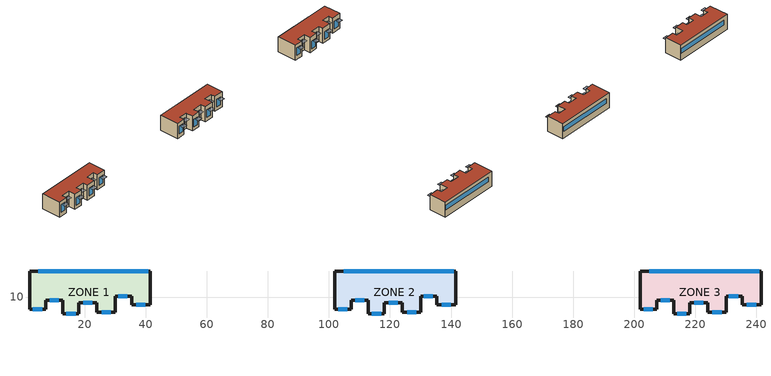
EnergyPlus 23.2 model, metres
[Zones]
ZONE 1
 floor ground (SLAB FLOOR): 1.98,5.98 1.98,18.38 41.48,18.38 41.48,7.48 35.38,7.48 35.38,10.28 30.08,10.28 30.08,5.08 24.08,5.08 24.08,8.08 18.18,8.08 18.18,4.58 12.88,4.58 12.88,8.98 7.28,8.98 7.28,5.98 z0
 wall outside (EXTERIOR): 1.98,5.98 7.28,5.98 7.28,8.98 12.88,8.98 12.88,4.58 18.18,4.58 18.18,8.08 24.08,8.08 24.08,5.08 30.08,5.08 30.08,10.28 35.38,10.28 35.38,7.48 41.48,7.48 41.48,18.38 1.98,18.38 1.98,5.98 z0:10
 window (SINGLE PANE HW WINDOW): 3.08,5.98 6.08,5.98 z2.6:7.6; 8.58,8.98 11.58,8.98 z2.5:7.5; 14.08,4.58 17.08,4.58 z2.1:7.1; 19.58,8.08 22.58,8.08 / 25.58,5.08 28.58,5.08 / 30.98,10.28 33.98,10.28 / 36.88,7.48 39.88,7.48 z2.2:7.2; 40.88,18.38 4.88,18.38 z4.5:7.5
 roof outside (ROOF31): 1.98,5.98 7.28,5.98 7.28,8.98 12.88,8.98 12.88,4.58 18.18,4.58 18.18,8.08 24.08,8.08 24.08,5.08 30.08,5.08 30.08,10.28 35.38,10.28 35.38,7.48 41.48,7.48 41.48,18.38 1.98,18.38 z10
ZONE 2
 floor ground (SLAB FLOOR): 101.98,5.98 101.98,18.38 141.48,18.38 141.48,7.48 135.38,7.48 135.38,10.28 130.08,10.28 130.08,5.08 124.08,5.08 124.08,8.08 118.18,8.08 118.18,4.58 112.88,4.58 112.88,8.98 107.28,8.98 107.28,5.98 z0
 wall outside (EXTERIOR): 101.98,5.98 107.28,5.98 107.28,8.98 112.88,8.98 112.88,4.58 118.18,4.58 118.18,8.08 124.08,8.08 124.08,5.08 130.08,5.08 130.08,10.28 135.38,10.28 135.38,7.48 141.48,7.48 141.48,18.38 101.98,18.38 101.98,5.98 z0:10
 window (SINGLE PANE HW WINDOW): 103.08,5.98 106.08,5.98 z2.6:7.6; 108.58,8.98 111.58,8.98 z2.5:7.5; 114.08,4.58 117.08,4.58 z2.1:7.1; 119.58,8.08 122.58,8.08 / 125.58,5.08 128.58,5.08 / 130.98,10.28 133.98,10.28 / 136.88,7.48 139.88,7.48 z2.2:7.2; 140.88,18.38 104.88,18.38 z4.5:7.5
 roof outside (ROOF31): 101.98,5.98 107.28,5.98 107.28,8.98 112.88,8.98 112.88,4.58 118.18,4.58 118.18,8.08 124.08,8.08 124.08,5.08 130.08,5.08 130.08,10.28 135.38,10.28 135.38,7.48 141.48,7.48 141.48,18.38 101.98,18.38 z10
ZONE 3
 floor ground (SLAB FLOOR): 201.98,5.98 201.98,18.38 241.48,18.38 241.48,7.48 235.38,7.48 235.38,10.28 230.08,10.28 230.08,5.08 224.08,5.08 224.08,8.08 218.18,8.08 218.18,4.58 212.88,4.58 212.88,8.98 207.28,8.98 207.28,5.98 z0
 wall outside (EXTERIOR): 201.98,5.98 207.28,5.98 207.28,8.98 212.88,8.98 212.88,4.58 218.18,4.58 218.18,8.08 224.08,8.08 224.08,5.08 230.08,5.08 230.08,10.28 235.38,10.28 235.38,7.48 241.48,7.48 241.48,18.38 201.98,18.38 201.98,5.98 z0:10
 window (SINGLE PANE HW WINDOW): 203.08,5.98 206.08,5.98 z2.6:7.6; 208.58,8.98 211.58,8.98 z2.5:7.5; 214.08,4.58 217.08,4.58 z2.1:7.1; 219.58,8.08 222.58,8.08 / 225.58,5.08 228.58,5.08 / 230.98,10.28 233.98,10.28 / 236.88,7.48 239.88,7.48 z2.2:7.2; 240.88,18.38 204.88,18.38 z4.5:7.5
 roof outside (ROOF31): 201.98,5.98 207.28,5.98 207.28,8.98 212.88,8.98 212.88,4.58 218.18,4.58 218.18,8.08 224.08,8.08 224.08,5.08 230.08,5.08 230.08,10.28 235.38,10.28 235.38,7.48 241.48,7.48 241.48,18.38 201.98,18.38 z10
shading: 3.08,2.98 3.08,5.98 6.08,5.98 6.08,2.98 z8; 8.58,5.98 8.58,8.98 11.58,8.98 11.58,5.98 z7.9; 14.08,1.58 14.08,4.58 17.08,4.58 17.08,1.58 z7.5; 19.58,5.08 19.58,8.08 22.58,8.08 22.58,5.08 z7.6; 25.58,2.08 25.58,5.08 28.58,5.08 28.58,2.08 z7.7; 30.98,7.28 30.98,10.28 33.98,10.28 33.98,7.28 z7.6; 36.88,4.48 36.88,7.48 39.88,7.48 39.88,4.48 z7.6; 103.08,2.98 103.08,5.98 106.08,5.98 106.08,2.98 z8; 108.58,5.98 108.58,8.98 111.58,8.98 111.58,5.98 z7.9; 114.08,1.58 114.08,4.58 117.08,4.58 117.08,1.58 z7.5; 119.58,5.08 119.58,8.08 122.58,8.08 122.58,5.08 z7.6; 125.58,2.08 125.58,5.08 128.58,5.08 128.58,2.08 z7.7; 130.98,7.28 130.98,10.28 133.98,10.28 133.98,7.28 z7.6; 136.88,4.48 136.88,7.48 139.88,7.48 139.88,4.48 z7.6; 203.08,2.98 203.08,5.98 206.08,5.98 206.08,2.98 z8; 208.58,5.98 208.58,8.98 211.58,8.98 211.58,5.98 z7.9; 214.08,1.58 214.08,4.58 217.08,4.58 217.08,1.58 z7.5; 219.58,5.08 219.58,8.08 222.58,8.08 222.58,5.08 z7.6; 225.58,2.08 225.58,5.08 228.58,5.08 228.58,2.08 z7.7; 230.98,7.28 230.98,10.28 233.98,10.28 233.98,7.28 z7.6; 236.88,4.48 236.88,7.48 239.88,7.48 239.88,4.48 z7.6
[Building]
BUILDING #1: Loads convergence tolerance value=0.04; Maximum number of warmup days=25; Minimum number of warmup days=6; North axis=0; Solar distribution=FullExterior; Temperature convergence tolerance value=0.4; Terrain=Suburbs
[Site:GroundTemperature:BuildingSurface]
19, 19, 19, 20, 22, 23, 24, 23, 22, 21, 20, 19
[Site:Location]
HILO_HI_USA TMY2-21504: Elevation=11; Latitude=19.72; Longitude=-155.07; Time zone=-10
[SizingPeriod:DesignDay] Barometric pressure=101193; Daylight saving time indicator=No; Humidity condition type=WetBulb; Rain indicator=No; Snow indicator=No; Solar model indicator=ASHRAEClearSky
Name | Daily dry bulb temperature range | Day of month | Day type | Maximum dry bulb temperature | Month | Sky clearness | Wetbulb or dewpoint at maximum dry bulb | Wind direction | Wind speed
HILO Hawaii Spring Day | 3.7 | 1 | SummerDesignDay | 23.1 | 4 | 1 | 20.1 | 170 | 4.3
HILO_HI_USA Cooling 1% Conditions DB=>MWB | 7.4 | 21 | SummerDesignDay | 29.1 | 7 | 1 | 23.1 | 110 | 5.4
HILO_HI_USA Heating 99% Conditions | 0 | 21 | WinterDesignDay | 17.1 | 1 | 0 | 17.1 | 230 | 3.2
[Construction]
EXTERIOR: A2 - 4 IN DENSE FACE BRICK, B3 - 2 IN INSULATION, C2 - 4 IN LW CONCRETE BLOCK, E1 - 3 / 4 IN PLASTER OR GYP BOARD
ROOF31: E2 - 1 / 2 IN SLAG OR STONE, E3 - 3 / 8 IN FELT AND MEMBRANE, B6 - 2 IN DENSE INSULATION, C12 - 2 IN HW CONCRETE
SINGLE PANE HW WINDOW: GLASS - CLEAR PLATE 1 / 4 IN
SLAB FLOOR: DIRT 12 IN, CONCRETE - SAND AND GRAVEL 4 IN
[Material] Thermal absorptance=0.9
Name | Conductivity | Density | Roughness | Solar absorptance | Specific heat | Thickness | Visible absorptance
A2 - 4 IN DENSE FACE BRICK | 1.245296 | 2082.4 | Rough | 0.93 | 920.48 | 0.101498 | 0.93
B3 - 2 IN INSULATION | 0.0432394 | 32.03693 | VeryRough | 0.5 | 836.8 | 0.0509016 | 0.5
B6 - 2 IN DENSE INSULATION | 0.0432394 | 91.30524 | VeryRough | 0.5 | 836.8 | 0.0509016 | 0.5
C2 - 4 IN LW CONCRETE BLOCK | 0.380507 | 608.7016 | MediumRough | 0.65 | 836.8 | 0.101498 | 0.65
C12 - 2 IN HW CONCRETE | 1.729577 | 2242.585 | MediumRough | 0.65 | 836.8 | 0.0509016 | 0.65
CONCRETE - SAND AND GRAVEL 4 IN | 1.729577 | 2242.585 | MediumRough | 0.6 | 836.8 | 0.101498 | 0.6
DIRT 12 IN | 0.172958 | 1041.2 | Rough | 0.7 | 836.8 | 0.3048 | 0.7
E1 - 3 / 4 IN PLASTER OR GYP BOARD | 0.726422 | 1601.846 | Smooth | 0.92 | 836.8 | 0.01905 | 0.92
E2 - 1 / 2 IN SLAG OR STONE | 1.435549 | 881.0155 | Rough | 0.55 | 1673.6 | 0.0127102 | 0.55
E3 - 3 / 8 IN FELT AND MEMBRANE | 0.190253 | 1121.292 | Rough | 0.75 | 1673.6 | 0.00954024 | 0.75
[WindowMaterial:Glazing]
GLASS - CLEAR PLATE 1 / 4 IN: Back side infrared hemispherical emissivity=0.84; Back side solar reflectance at normal incidence=0.071; Back side visible reflectance at normal incidence=0.08; Conductivity=0.9; Front side infrared hemispherical emissivity=0.84; Front side solar reflectance at normal incidence=0.071; Front side visible reflectance at normal incidence=0.08; Infrared transmittance at normal incidence=0; Optical data type=SpectralAverage; Solar transmittance at normal incidence=0.775; Thickness=0.006; Visible transmittance at normal incidence=0.881
[ElectricEquipment] Design level=480; Design level calculation method=EquipmentLevel; Fraction latent=0; Fraction lost=0; Fraction radiant=0.3; Schedule=BLDG Sch   2
Name | Zone or zonelist or space or spacelist
ZONE 1 ElecEq 1 | ZONE 1
ZONE 2 ElecEq 1 | ZONE 2
ZONE 3 ElecEq 1 | ZONE 3
[Lights] Design level calculation method=LightingLevel; End use subcategory=GeneralLights; Fraction radiant=0.4; Fraction replaceable=0; Fraction visible=0.2; Lighting level=950; Return air fraction=0; Schedule=BLDG Sch   2
Name | Zone or zonelist or space or spacelist
ZONE 1 Lights 1 | ZONE 1
ZONE 2 Lights 1 | ZONE 2
ZONE 3 Lights 1 | ZONE 3
[People] Activity level schedule=Activity Lvl   1; Fraction radiant=0.6; Number of people=4; Number of people calculation method=People; Number of people schedule=BLDG Sch   1
Name | Zone or zonelist or space or spacelist
ZONE 1 People 1 | ZONE 1
ZONE 2 People 1 | ZONE 2
ZONE 3 People 1 | ZONE 3
[Zone] Ceiling height=Autocalculate; Multiplier=1; Type=1; Volume=Autocalculate
ZONE 1; ZONE 2; ZONE 3
[ZoneEarthtube] Amplitude of soil surface temperature=5.89374; Average soil surface temperature=12.68846; Constant term flow coefficient=0.606; Delta temperature=0.1; Design flow rate=1; Maximum zone temperature when heating=30; Minimum zone temperature when cooling=-10; Phase constant of soil surface temperature=2; Pipe depth under ground surface=3; Pipe length=100; Pipe radius=0.25; Pipe thermal conductivity=50; Pipe thickness=0.01; Schedule=BLDG Sch   3; Soil condition=HeavyAndSaturated; Temperature term flow coefficient=0.0202; Velocity squared term flow coefficient=0; Velocity term flow coefficient=0.000598
Name | Zone | Earth tube model parameters | Earth tube model type | Earthtube type | Fan pressure rise | Fan total efficiency
ZoneEarthtube 1 | ZONE 1 | MyETparameters | Vertical | Natural | 0 | 1
ZoneEarthtube 2 | ZONE 2 | MyETparameters2 | Vertical | Intake | 400 | 0.9
ZoneEarthtube 3 | ZONE 3 |  |  | Exhaust | 400 | 0.8
[ZoneEarthtube:Parameters] Earth tube dimensionless boundary above=1
Name | Earth tube dimensionless boundary below | Earth tube model parameters | Earth tube solution space width | Nodes above earth tube | Nodes below earth tube
ZoneEarthtube:Parameters 1 | 0.25 | MyETparameters | 4 | 5 | 3
ZoneEarthtube:Parameters 2 | 1 | MyETparameters2 | 20 | 10 | 10
[Schedule:Compact]
Activity Lvl   1: Through: 12/31, For: AllDays, Until: 24:00, 130
BLDG Sch   1: Through: 12/31, For: Weekdays SummerDesignDay WinterDesignDay, Until: 7:00, 1, Until: 8:00, 0.5, Until: 15:00, 0.3, Until: 16:00, 0.4, Until: 17:00, 0.7, Until: 24:00, 1, For: AllOtherDays, Until: 9:00, 1, Until: 16:00, 0.3, Until: 19:00, 0.7, Until: 22:00, 0.3, Until: 23:00, 0.7, Until: 24:00, 1
BLDG Sch   2: Through: 12/31, For: Weekdays SummerDesignDay WinterDesignDay, Until: 6:00, 0.1, Until: 8:00, 0.2, Until: 16:00, 0.1, Until: 17:00, 0.2, Until: 19:00, 0.5, Until: 22:00, 1, Until: 23:00, 0.5, Until: 24:00, 0.3, For: AllOtherDays, Until: 16:00, 0.1, Until: 18:00, 0.5, Until: 22:00, 1, Until: 23:00, 0.5, Until: 24:00, 0.3
BLDG Sch   3: Through: 12/31, For: AllDays, Until: 24:00, 1
